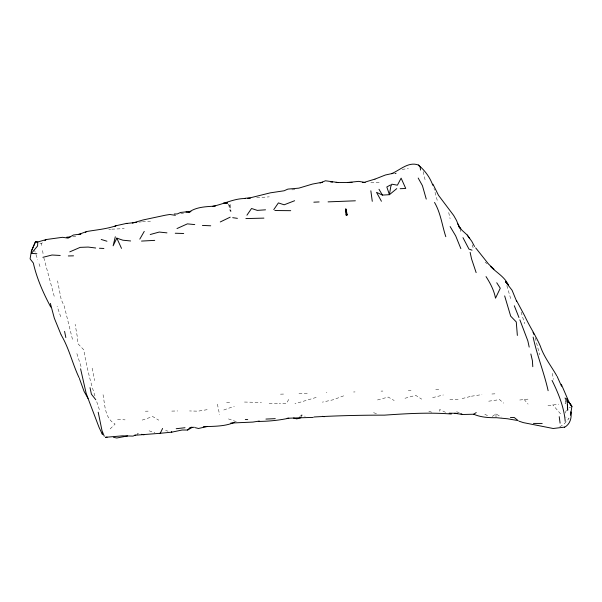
<?xml version="1.0" encoding="UTF-8"?>
<svg xmlns="http://www.w3.org/2000/svg" width="602" height="602" viewBox="0 0 602 602"><rect width="100%" height="100%" fill="white"/><g stroke="black" fill="none" stroke-linecap="round" stroke-linejoin="round"><path stroke-width="0.45" stroke-dasharray="3.01 2.26" d="M565.91 398.268L565.15 403.799L565.782 399.781M439.46 411.279L439.731 409.518L445.63 412.378M301.128 417.051L301.85 414.913L305.184 416.298M565.308 413.04L567.152 407.832M230.122 204.371L230.965 211.422L229.558 205.41L230.122 204.371L228.647 204.552L230.257 211.43M288.734 399.427L286.371 403.543L279.23 403.513M110.143 428.925L115.065 424.064C104.161 418.006 105.041 403.761 102.739 393.136M39.747 243.027L41.463 243.539L43.562 241.816M299.676 416.607L301.85 414.913M492.263 416.411L495.943 413.905L501.203 417.02M559.8 426.886L564.217 423.891L569.048 418.458L565.714 417.051M343.652 395.845L333.139 399.781L322.363 402.136M223.786 409.992L234.336 406.222M316.163 397.433L294.957 403.776M142.177 420.091L152.757 416.576L158.785 420.181M404.988 398.268L415.666 395.333L421.731 399.171M377.507 399.946L388.2 397.072L394.197 400.518M462.118 398.584L471.216 396.274M432.635 397.621L443.358 394.972M402.121 169.41L408.374 168.53M547.978 405.718L558.814 404.153M207.141 409.684L198.028 411.166L189.547 410.948M471.449 396.221L481.939 394.596M488.711 401.195L499.615 399.623L503.633 403.152M519.759 400.006L529.933 398.938M394.694 173.316L396.274 173.143L394.664 173.263M256.715 197.795L269.29 196.831M138.881 222.1L141.553 221.852M142.448 221.769L150.455 221.182M72.722 236.812L76.266 236.601M491.917 394.001L495.002 393.828M108.811 229.332L110.67 229.234M180.818 213.778L183.475 213.65M370.87 182.609L380.193 182.195M111.716 229.166L124.215 228.655M353.562 391.985L355.029 391.925M449.867 399.668L458.656 399.276M326.299 392.707L326.894 392.685M298.976 393.527L308.149 393.166M435.75 389.532L438.843 389.411M408.291 390.397L411.031 390.299M280.509 394.167L285.19 394.009M381.028 391.112L382.895 391.059M171.796 411.098L177.695 410.955M291.835 189.833L296.455 189.728M226.608 402.286L230.739 402.211M145.345 411.204L148.13 411.151M244.472 402.046L261.464 402.452M269.139 403.302L277.627 403.513M41.463 243.539L41.794 245.443M117.563 419.474L125.073 419.857M569.04 407.343L570.613 407.727M165.618 430.483L168.063 431.19M236.285 421.656L226.758 418.322M373.586 412.679L376.875 413.8M149.078 430.814L154.842 432.793M428.842 411.166L432.153 412.415M456.67 411.663L460.041 413.281M484.836 414.206L488.561 416.215M485.144 262.163L487.191 263.796M228.647 204.552L229.558 205.41M560.582 413.845L552.711 404.815M524.109 399.419L528.089 404.108M460.237 229.919L460.846 231.499M506.839 285.596L510.774 298.968M60.712 316.697L57.085 306.26M35.977 254.699L37.768 259.868M99.353 409.608L96.222 400.179M472.156 244.909L473.812 249.785M39.04 263.714L40.025 266.724M81.022 366.52L76.635 352.87M521.084 312.114L524.688 323.688M94.928 395.943L92.806 389.073C89.013 376.205 85.951 363.036 83.761 349.8L77.914 343.704L77.342 336.977L75.137 324.335M54.21 296.252L43.871 257.987M535.238 337.677L539.603 354.819M72.458 339.302L64.294 306.275L61.216 299.615L57.581 280.908M34.66 250.455L35.142 252.133M437.225 200.323L433.997 188.464M423.153 171.63L425.441 181.262M552.2 373.383L553.667 379.426M448.723 212.566L450.085 218.692M217.405 404.153L219.595 414.778M92.136 368.198L94.604 380.637M42.622 250.59L43.321 255.534M495.943 413.905L496.01 416.96M138.377 433.591L136.857 434.305L138.377 433.591"/><path stroke-width="0.9" d="M45.993 239.604L37.821 241.974L37.572 246L31.379 253.389L36.872 253.735M570.53 415.019L570.884 411.866C571.945 417.728 570.071 424.365 564.488 427.277M570.545 414.936L571.9 406.425L569.161 402.46L561.305 384.257M115.313 236.752L113.131 245.812L116.818 238.136L122.861 240.206L130.634 240.966M50.764 307.073C43.321 293.129 36.797 278.478 33.336 263.044L30.1 258.837L31.364 251.215L35.48 241.741L37.821 241.974M31.364 251.215L35.48 241.741L37.189 242.252M162.593 428.458L160.335 433.139L159.771 433.335L134.66 435.269M139.799 239.129L144.254 231.386M273.767 209.631L278.395 202.904L284.144 204.8L294.641 200.729M246.925 215.2L251.546 208.488L257.295 210.384L265.527 209.82M159.771 433.335L171.788 432.153L182.143 430.009L187.583 430.031L190.209 427.495L191.948 427.209M85.379 232.56L86.553 231.552C96.576 229.806 106.456 229.061 116.133 225.705L126.902 223.319M44.917 240.672L46.271 239.521L62.51 237.308L68.086 238.129L73.301 235.043L80.578 234.065M396.763 188.622L389.434 194.679L382.42 195.093L376.528 192.331L381.42 201.264M449.13 413.19L454.826 413.281L462.569 414.5L473.684 414.221L476.242 412.588M186.01 212.017L188.667 212.393C196.372 206.727 206.298 206.704 215.448 206.08M187.583 430.031L192.068 427.495M114.704 226.502L116.133 225.705M390.51 184.957L386.815 186.974L389.434 194.679L390.796 186.485L391.804 184.174L397.41 185.183L401.113 178.154L405.733 188.464L400.172 188.712M375.046 179.087L385.423 174.994L391.518 173.669C400.044 170.155 408.48 161.298 418.39 165.023C424.854 170.449 429.978 177.297 432.8 185.281M220.264 221.957L230.19 217.164M135.337 435.02L133.065 436.096L122.334 435.848L105.508 437.3L107.118 437.172M176.988 228.549L187.38 223.869L194.755 224.584M69.764 251.869L80.186 247.362L88.163 247.068L95.695 248.009M320.076 183.076L325.419 180.781L338.527 182.564L352.065 182.368M564.676 427.111L553.208 428.504L523.341 422.619L518.901 421.152M78.644 234.456L86.553 231.552M347.219 214.899L346.022 214.944L345.601 208.969L346.752 215.095L345.962 208.947L347.219 214.899L346.022 214.944M212.83 206.26C223.876 204.161 233.787 198.434 245.3 198.525M234.645 422.258C225.028 426.57 214.214 426.208 203.905 426.705L203.303 426.743M188.667 212.393L190.879 211.603M288.779 418.209C278.892 420.354 268.5 421.347 258.288 421.43M374.933 179.125L364.3 182.323L358.702 181.368L347.73 182.504M132.305 223.116L142.952 219.986L165.437 215.192L169.817 214.485L175.385 215.313M150.207 234.517L159.267 232.048L166.965 232.869M313.138 417.412L300.887 417.765L296.778 418.872L293.535 418.044M42.892 257.325L52.035 255.007L60.223 255.459M207.449 426.427L198.487 428.489L195.244 427.676M79.208 234.547L80.879 234.223M127.601 435.938L116.78 438L113.56 437.338M126.33 223.5L136.842 222.311M259.296 421.061L252.953 422.07L230.799 423.055M322.522 182.188L312.37 184.092L298.855 188.14L287.861 189.103L284.114 190.774L270.328 192.843L250.364 197.787L245.006 198.299M176.213 428.714L185.01 427.729M391.518 173.669L393.106 173.496M190.699 211.43L180.638 212.431L177.281 213.943L174.241 214.003M154.729 240.371L141.515 241.078M66.717 237.188L70.065 236.97M247.761 198.359L250.372 198.193M328.075 201.873L355.391 200.797M300.887 417.765L287.146 418.27M190.209 427.495L194.371 427.277M265.933 419.075L275.257 418.653M313.838 202.189L319.113 201.941M313.943 416.99C337.429 415.666 360.861 415.124 384.422 415.147C406.659 413.612 429.106 412.257 451.342 414.018M225.449 203.175L227.308 203.107M245.879 218.579L263.924 218.12M68.335 255.955L73.527 255.835M290.721 210.677L274.821 210.534M542.206 423.439L533.455 423.424M223.47 203.077L227.541 203.047M183.7 233.486L175.242 233.245M510.443 417.479L514.266 417.517L518.111 420.587L507.614 418.789L496.469 417.705C488.764 417.811 480.84 417.344 473.684 414.221M245.315 419.556L247.723 419.579M454.826 413.281L457.693 413.348M210.723 225.788L202.422 225.426M362.404 182.376L365.173 182.496M99.458 248.25L103.89 248.453M330.724 182.007L332.53 182.113M171.329 432.131L171.788 432.153L171.502 431.815M336.134 182.338L338.527 182.564M232.696 217.676L237.406 218.353M141.598 434.29L144.013 434.817M322.559 416.306L324.185 416.742M101.219 239.468L106.945 241.221M472.021 250.169L468.981 249.115L462.976 237.647M460.884 413.687L462.569 414.5M490.6 266.528C496.695 272.789 504.807 276.837 508.592 285.386L505.387 281.585L512.106 290.307L516.584 301.218M494.001 269.252L488.538 264.052L475.685 247.873M474.542 246.504L471.78 241.327L467.242 235.043L461.93 230.182L458.709 225.961L456.519 220.475L453.682 215.471L438.497 195.311L432.951 184.174M418.39 165.023L420.173 167.138L420.505 170.08M418.187 178.049L422.431 185.672L426.246 199.096M95.786 399.743L91.414 394.19L90.029 387.68M568.634 401.97L571.9 406.425L568.702 401.925M467.242 235.043L469.665 238.625M496.733 282.744L500.277 288.23L495.506 298.193C494.061 290.345 490.306 283.241 486.032 276.596M516.591 300.722L524.673 315.832C529.399 326.216 535.84 335.683 540.318 346.112C543.975 356.978 551.123 365.918 556.677 375.656M565.007 397.975L565.624 398.983M450.13 226.555L455.676 235.864L460.861 248.641M378.997 189.276L382.42 195.093M102.332 432.748L102.378 434.411L98.954 427.111L88.065 398.479L84.047 391.33L79.374 378.38M457.806 223.824L460.568 229.076L458.709 225.961L459.318 227.548M557.106 376.325L561.553 386.243M552.049 380.404C558.385 393.272 563.999 406.914 565.218 421.355M434.531 202.445C440.694 213.003 442.056 225.261 445.804 236.691M79.058 377.642C72.421 363.638 69.147 348.407 61.186 334.983M116.818 238.136L121.514 248.393M533.048 332.259L534.019 334.554M514.296 305.748L518.962 317.502M104.266 436.247L102.031 430.784L98.201 412.219M61.013 334.584L54.323 318.195L50.365 303.408M519.872 319.865L527.841 340.875L529.196 347.098M476.144 272.623L471.554 258.898L470.132 252.366M88.065 398.479L86.139 393.249L80.593 368.823M533.124 337.082C536.999 355.293 544.073 372.533 548.129 390.698M504.657 295.906L510.684 316.163L516.268 321.95L517.359 335.442M530.851 353.991L532.386 360.56L532.793 366.693M64.58 331.378L65.851 337.572M370.84 190.796L372.277 201.331M559.228 416.682L560.093 423.176M567.219 402.053L567.001 398.419L567.701 410.24L567.377 404.785"/></g></svg>
